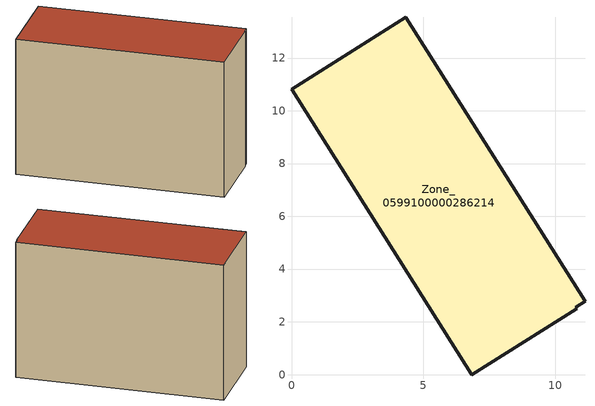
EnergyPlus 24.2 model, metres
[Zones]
Zone_0599100000286214
 floor ground (C_G): 11.13,2.77 10.78,2.55 10.81,2.5 6.83,0 0,10.82 4.33,13.54 z0
 wall outside (C_F): 11.13,2.77 4.33,13.54 0,10.82 6.83,0 10.81,2.5 10.78,2.55 11.13,2.77 z0:8.7
 roof outside (C_R): 10.78,2.55 11.13,2.77 4.33,13.54 0,10.82 6.83,0 10.81,2.5 z8.7
[BUILDING]
Pand.0599100000286214: North Axis=0; Terrain=City; Loads Convergence Tolerance Value=0.04; Temperature Convergence Tolerance Value=0.4; Solar Distribution=FullExterior; Maximum Number of Warmup Days=25; Minimum Number of Warmup Days=1
[Site:Location]
Rotterdam.The.Hague.AP_ZH_NLD Design_Conditions: Latitude=51.96; Longitude=4.45; Time Zone=1; Elevation=-4.5
[SITE:GROUNDTEMPERATURE:BUILDINGSURFACE]
18, 18, 18, 18, 18, 18, 18, 18, 18, 18, 18, 18
[MATERIAL] Thermal Absorptance=0.9; Solar Absorptance=0.7; Visible Absorptance=0.7
Name | Roughness | Thickness | Conductivity | Density | Specific Heat
G.TI.1975-1991 | MediumSmooth | 0.15 | 0.288461 | 540 | 1210
F.TI.1975-1991 | Rough | 0.3 | 0.230769 | 1920 | 840
R.TI.1975-1991 | MediumRough | 0.2 | 0.153846 | 1500 | 1000
[CONSTRUCTION]
C_G: G.TI.1975-1991
C_F: F.TI.1975-1991
C_R: R.TI.1975-1991
[ZONE]
Zone_0599100000286214: Type=1; Multiplier=1; Ceiling Height=Autocalculate; Volume=Autocalculate; Floor Area=autocalculate; Part of Total Floor Area=Yes
[ZONEINFILTRATION:DESIGNFLOWRATE]
Infil_Zone_0599100000286214: Zone or ZoneList or Space or SpaceList=Zone_0599100000286214; Schedule=AlwaysOn; Design Flow Rate Calculation Method=Flow/Area; Flow Rate per Floor Area=0.003; Constant Term Coefficient=1; Temperature Term Coefficient=0; Velocity Term Coefficient=0; Velocity Squared Term Coefficient=0
[HVACTEMPLATE:ZONE:IDEALLOADSAIRSYSTEM]
Zone_0599100000286214: Maximum Heating Supply Air Temperature=50; Minimum Cooling Supply Air Temperature=13; Maximum Heating Supply Air Humidity Ratio=0.0156; Minimum Cooling Supply Air Humidity Ratio=0.0077; Heating Limit=NoLimit; Cooling Limit=NoLimit; Dehumidification Control Type=ConstantSensibleHeatRatio; Cooling Sensible Heat Ratio=0.7; Dehumidification Setpoint=60; Humidification Control Type=None; Humidification Setpoint=30; Outdoor Air Method=None; Outdoor Air Flow Rate per Person=0.00944; Outdoor Air Flow Rate per Zone Floor Area=0; Outdoor Air Flow Rate per Zone=0; Demand Controlled Ventilation Type=None; Outdoor Air Economizer Type=NoEconomizer; Heat Recovery Type=None; Sensible Heat Recovery Effectiveness=0.7; Latent Heat Recovery Effectiveness=0.65
[ZONECONTROL:THERMOSTAT]
ThermostatControl_Zone_0599100000286214: Zone or ZoneList=Zone_0599100000286214; Control Type Schedule=DualSetpointControlType; Control 1=Thermostat_Zone_0599100000286214; Temperature Difference Between Cutout And Setpoint=0
[THERMOSTATSETPOINT:DUALSETPOINT]
Thermostat_Zone_0599100000286214: Heating Setpoint Temperature Schedule=HeatingSetpoint_Zone_0599100000286214; Cooling Setpoint Temperature Schedule=CoolingSetpoint_Zone_0599100000286214
[SCHEDULE:COMPACT]
HeatingSetpoint_Zone_0599100000286214: Through: 12/31, For: AllDays, Until: 24:00, 21
CoolingSetpoint_Zone_0599100000286214: Through: 12/31, For: AllDays, Until: 24:00, 24
DualSetpointControlType: Through: 12/31, For: AllDays, Until: 24:00, 4
AlwaysOn: Through: 12/31, For: AllDays, Until: 24:00, 1
